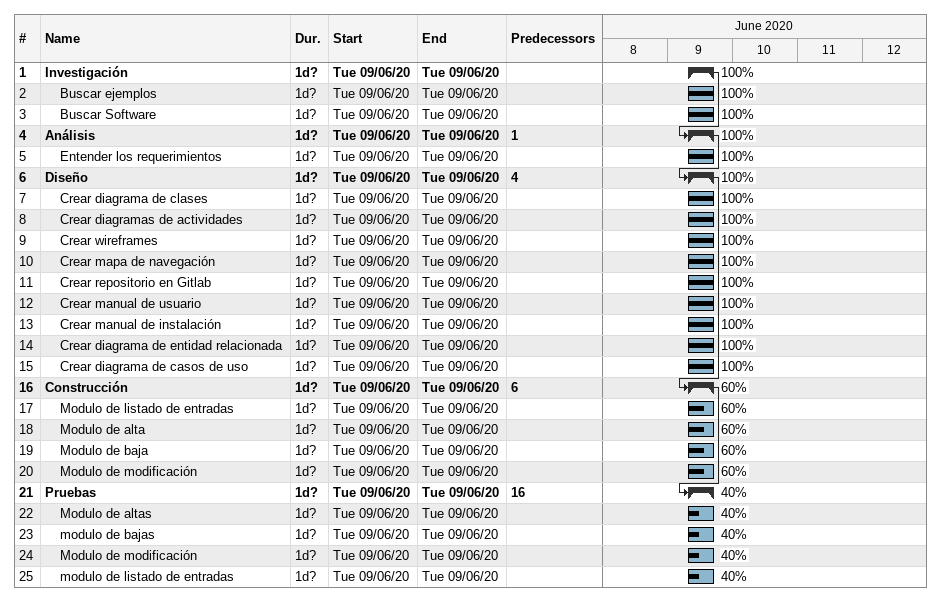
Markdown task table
| ID | Level | Task | Duration | Start | Finish | Predecessors | % complete |
|---|---|---|---|---|---|---|---|
| 1 | 1 | **Investigación** | 1d? | 2020-06-09 | 2020-06-09 |  | 100 |
| 2 | 2 | Buscar ejemplos | 1d? | 2020-06-09 | 2020-06-09 |  | 100 |
| 3 | 2 | Buscar Software | 1d? | 2020-06-09 | 2020-06-09 |  | 100 |
| 4 | 1 | **Análisis** | 1d? | 2020-06-09 | 2020-06-09 | 1 | 100 |
| 5 | 2 | Entender los requerimientos | 1d? | 2020-06-09 | 2020-06-09 |  | 100 |
| 6 | 1 | **Diseño** | 1d? | 2020-06-09 | 2020-06-09 | 4 | 100 |
| 7 | 2 | Crear diagrama de clases | 1d? | 2020-06-09 | 2020-06-09 |  | 100 |
| 8 | 2 | Crear diagramas de actividades | 1d? | 2020-06-09 | 2020-06-09 |  | 100 |
| 9 | 2 | Crear wireframes | 1d? | 2020-06-09 | 2020-06-09 |  | 100 |
| 10 | 2 | Crear mapa de navegación | 1d? | 2020-06-09 | 2020-06-09 |  | 100 |
| 11 | 2 | Crear repositorio en Gitlab | 1d? | 2020-06-09 | 2020-06-09 |  | 100 |
| 12 | 2 | Crear manual de usuario | 1d? | 2020-06-09 | 2020-06-09 |  | 100 |
| 13 | 2 | Crear manual de instalación | 1d? | 2020-06-09 | 2020-06-09 |  | 100 |
| 14 | 2 | Crear diagrama de entidad relacionada | 1d? | 2020-06-09 | 2020-06-09 |  | 100 |
| 15 | 2 | Crear diagrama de casos de uso | 1d? | 2020-06-09 | 2020-06-09 |  | 100 |
| 16 | 1 | **Construcción** | 1d? | 2020-06-09 | 2020-06-09 | 6 | 60 |
| 17 | 2 | Modulo de listado de entradas | 1d? | 2020-06-09 | 2020-06-09 |  | 60 |
| 18 | 2 | Modulo de alta | 1d? | 2020-06-09 | 2020-06-09 |  | 60 |
| 19 | 2 | Modulo de baja | 1d? | 2020-06-09 | 2020-06-09 |  | 60 |
| 20 | 2 | Modulo de modificación | 1d? | 2020-06-09 | 2020-06-09 |  | 60 |
| 21 | 1 | **Pruebas** | 1d? | 2020-06-09 | 2020-06-09 | 16 | 40 |
| 22 | 2 | Modulo de altas | 1d? | 2020-06-09 | 2020-06-09 |  | 40 |
| 23 | 2 | modulo de bajas | 1d? | 2020-06-09 | 2020-06-09 |  | 40 |
| 24 | 2 | Modulo de modificación | 1d? | 2020-06-09 | 2020-06-09 |  | 40 |
| 25 | 2 | modulo de listado de entradas | 1d? | 2020-06-09 | 2020-06-09 |  | 40 |
